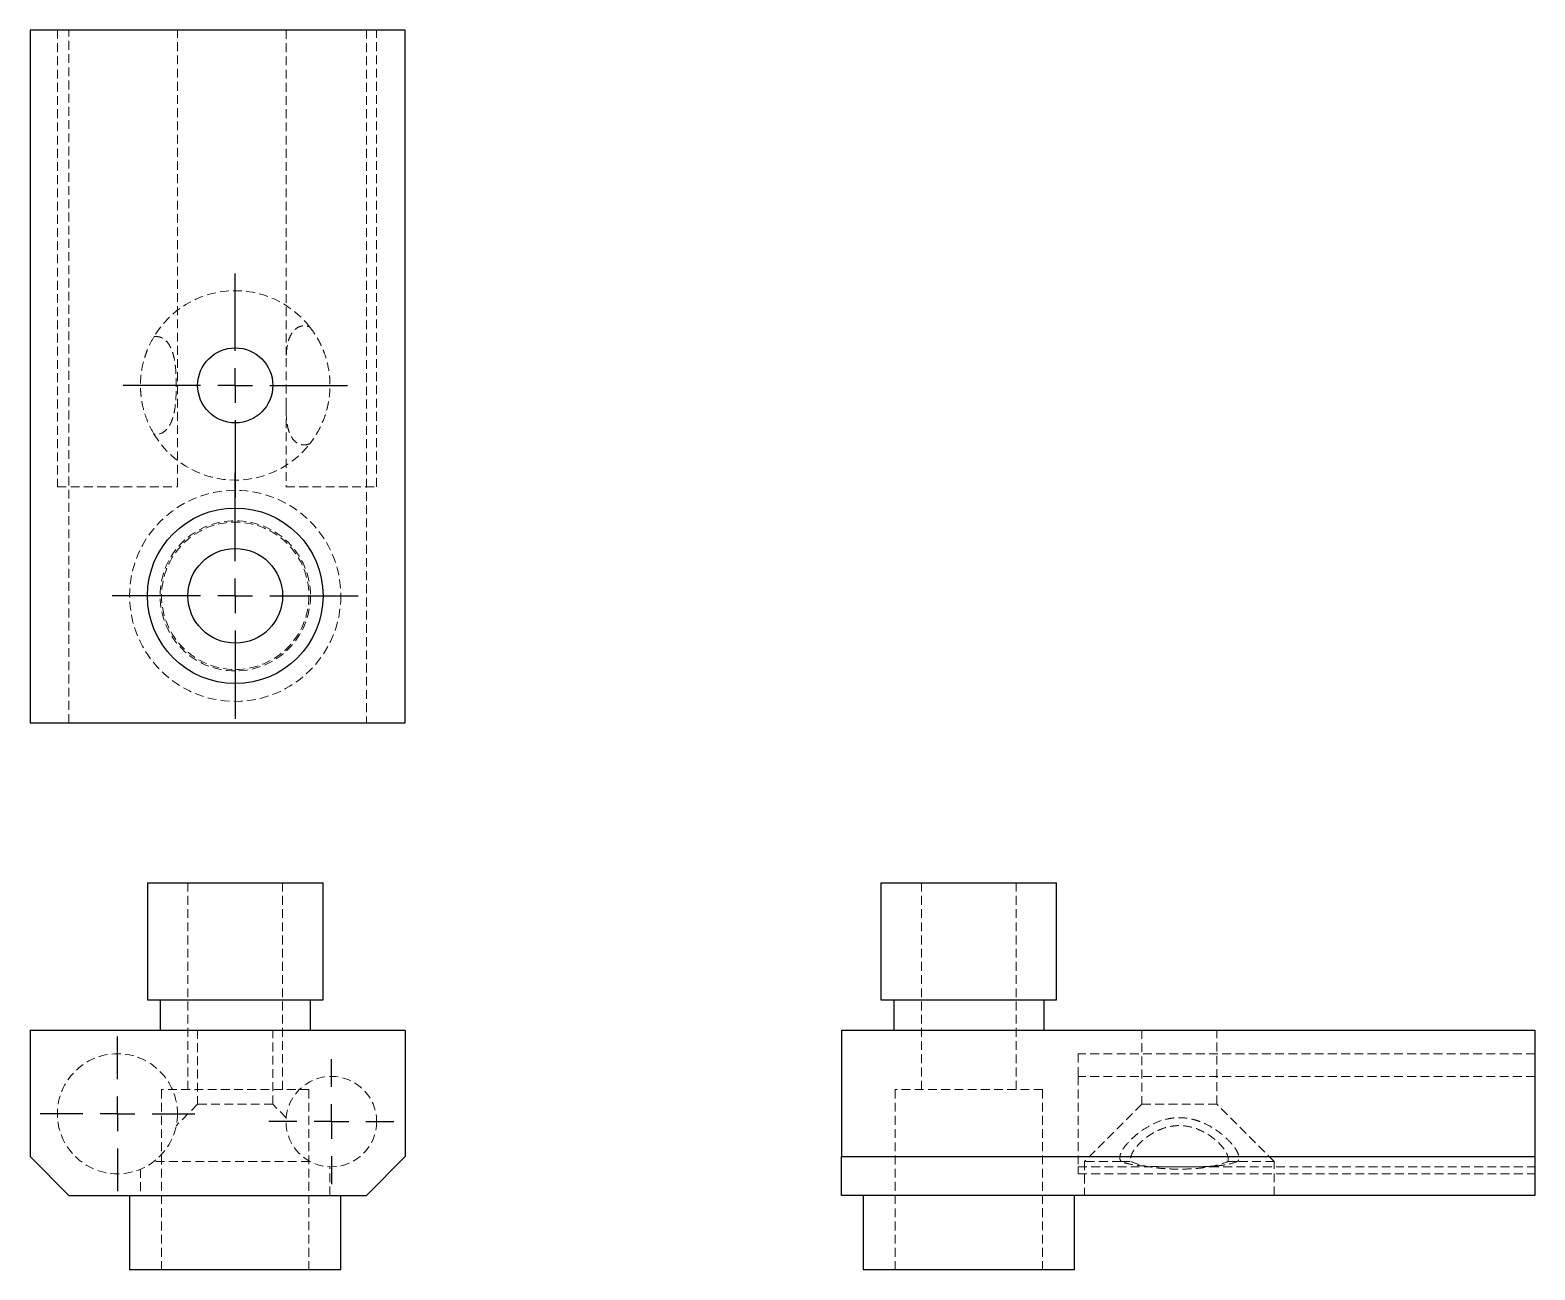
# Model space of a CAD drawing. Header units: millimetres. Extents: x 56 to 273, y 29 to 208.
import ezdxf

# ---------------------------------------------------------------- set-up
doc = ezdxf.new("R2010")
doc.units = ezdxf.units.MM
doc.linetypes.add('HIDDEN', pattern=[1.905, 1.27, -0.635])
doc.layers.add('10', color=7, linetype='Continuous')

# ---------------------------------------------------------------- blocks, each defined once
blk = doc.blocks.new('SW_CENTERMARKSYMBOL_0')
at = {"layer": '10', "color": 0}
for p, q in [((0, 5), (0, 9.03)), ((0, 0), (0, 2.5)), ((-5, 0), (-9.03, 0)), ((0, 0), (-2.5, 0)), ((0, 0), (0, -2.5)), ((0, 0), (2.5, 0)), ((5, 0), (9.03, 0)), ((0, -5), (0, -9.03))]:
    blk.add_line(p, q, dxfattribs=at)
blk = doc.blocks.new('SW_CENTERMARKSYMBOL_1')
at = {"layer": '10', "color": 0}
for p, q in [((0, 5), (0, 11.16)), ((0, 0), (0, 2.5)), ((-5, 0), (-11.16, 0)), ((0, 0), (-2.5, 0)), ((0, 0), (0, -2.5)), ((0, 0), (2.5, 0)), ((5, 0), (11.16, 0)), ((0, -5), (0, -11.16))]:
    blk.add_line(p, q, dxfattribs=at)
blk = doc.blocks.new('SW_CENTERMARKSYMBOL_2')
at = {"layer": '10', "color": 0}
for p, q in [((0, 5), (0, 17.73)), ((0, 0), (0, 2.5)), ((-5, 0), (-17.73, 0)), ((0, 0), (-2.5, 0)), ((0, 0), (0, -2.5)), ((0, 0), (2.5, 0)), ((5, 0), (17.73, 0)), ((0, -5), (0, -17.73))]:
    blk.add_line(p, q, dxfattribs=at)
blk = doc.blocks.new('SW_CENTERMARKSYMBOL_3')
at = {"layer": '10', "color": 0}
for p, q in [((0, 5), (0, 16.17)), ((0, 0), (0, 2.5)), ((-5, 0), (-16.17, 0)), ((0, 0), (-2.5, 0)), ((0, 0), (0, -2.5)), ((0, 0), (2.5, 0)), ((5, 0), (16.17, 0)), ((0, -5), (0, -16.17))]:
    blk.add_line(p, q, dxfattribs=at)

msp = doc.modelspace()

# ---------------------------------------------------------------- linework, layer by layer
at = {"color": 7, "linetype": 'Continuous', "lineweight": 25}
for p, q in [((55.95, 208), (55.95, 108)), ((110.05, 208), (55.95, 208)), ((110.05, 108), (110.05, 208)), ((55.95, 108), (110.05, 108)), ((72.87, 84.94), (72.87, 68.02)), ((72.87, 84.94), (85.54, 84.94)), ((85.54, 84.94), (98.21, 84.94)), ((98.21, 68.02), (98.21, 84.94)), ((178.68, 84.94), (178.68, 68.02)), ((178.68, 84.94), (204.02, 84.94)), ((204.02, 68.02), (204.02, 84.94)), ((72.87, 68.02), (85.54, 68.02)), ((74.69, 68.02), (74.69, 63.68)), ((85.54, 68.02), (98.21, 68.02)), ((96.38, 63.68), (96.38, 68.02)), ((178.68, 68.02), (204.02, 68.02)), ((180.51, 68.02), (180.51, 63.68)), ((202.2, 63.68), (202.2, 68.02)), ((55.95, 63.68), (55.95, 45.42)), ((55.95, 63.68), (110.05, 63.68)), ((110.05, 63.68), (110.05, 45.42)), ((173, 63.68), (273, 63.68)), ((173, 63.68), (173, 45.42)), ((273, 63.68), (273, 45.42)), ((55.95, 45.42), (61.55, 39.82)), ((104.45, 39.82), (110.05, 45.42)), ((173, 45.42), (273, 45.42)), ((173, 39.82), (173, 45.42)), ((273, 45.42), (273, 39.82)), ((61.55, 39.82), (104.45, 39.82)), ((70.31, 39.82), (70.31, 29.06)), ((100.77, 29.06), (100.77, 39.82)), ((273, 39.82), (173, 39.82)), ((176.12, 39.82), (176.12, 29.06)), ((206.58, 29.06), (206.58, 39.82)), ((100.77, 29.06), (70.31, 29.06)), ((206.58, 29.06), (176.12, 29.06))]:
    msp.add_line(p, q, dxfattribs=at)
at = {"color": 7, "linetype": 'HIDDEN', "lineweight": 18}
for p, q in [((59.9, 208), (59.9, 142.1)), ((61.55, 108), (61.55, 208)), ((77.21, 142.1), (77.21, 208)), ((92.87, 208), (92.87, 159.71)), ((104.45, 208), (104.45, 108)), ((105.93, 142.1), (105.93, 208)), ((92.87, 153.73), (92.87, 142.1)), ((59.9, 142.1), (77.21, 142.1)), ((92.87, 142.1), (105.93, 142.1)), ((78.7, 84.94), (78.7, 55.09)), ((92.37, 55.09), (92.37, 84.94)), ((184.52, 84.94), (184.52, 55.09)), ((198.18, 55.09), (198.18, 84.94)), ((80.11, 63.68), (80.11, 52.97)), ((90.96, 52.97), (90.96, 63.68)), ((216.3, 63.68), (216.3, 52.97)), ((227.14, 52.97), (227.14, 63.68)), ((207.1, 60.25), (207.1, 57)), ((273, 60.25), (207.1, 60.25)), ((207.1, 57), (207.1, 43.94)), ((273, 57), (207.1, 57)), ((96.17, 55.09), (74.91, 55.09)), ((74.91, 55.09), (74.91, 29.06)), ((96.17, 29.06), (96.17, 55.09)), ((201.98, 55.09), (180.72, 55.09)), ((180.72, 55.09), (180.72, 29.06)), ((201.98, 29.06), (201.98, 55.09)), ((80.11, 52.97), (77.03, 49.88)), ((90.96, 52.97), (80.11, 52.97)), ((92.9, 51.03), (90.96, 52.97)), ((216.3, 52.97), (208.05, 44.72)), ((227.14, 52.97), (216.3, 52.97)), ((235.39, 44.72), (227.14, 52.97)), ((71.87, 43.61), (71.87, 39.82)), ((96.3, 44.72), (73.81, 44.72)), ((99.2, 39.82), (99.2, 43.95)), ((207.1, 43.94), (207.1, 42.94)), ((207.1, 43.94), (273, 43.94)), ((213.3, 44.72), (208.05, 44.72)), ((208.05, 44.72), (208.05, 39.82)), ((213.3, 44.72), (214.71, 44.72)), ((228.73, 44.72), (230.14, 44.72)), ((235.39, 44.72), (230.14, 44.72)), ((235.39, 39.82), (235.39, 44.72)), ((207.1, 42.94), (273, 42.94))]:
    msp.add_line(p, q, dxfattribs=at)
at = {"color": 7, "linetype": 'Continuous', "lineweight": 25}
for centre, radius in [((85.54, 156.72), 5.42), ((85.54, 126.35), 12.67), ((85.54, 126.35), 6.83)]:
    msp.add_circle(centre, radius, dxfattribs=at)
at = {"color": 7, "linetype": 'HIDDEN', "lineweight": 18}
for centre, radius in [((85.54, 126.35), 15.23), ((85.54, 126.35), 10.85), ((85.54, 126.35), 10.63), ((68.55, 51.6), 8.66), ((99.4, 50.47), 6.53)]:
    msp.add_circle(centre, radius, dxfattribs=at)
for start, end in [(38.0283, 149.1201), (210.8799, 321.9717)]:
    msp.add_arc((85.54, 156.72), 13.67, start, end, dxfattribs=at)
for points, knots in [([(96.3, 148.3), (96.08, 148.21), (95.86, 148.16), (95.53, 148.13), (95.42, 148.13), (95.21, 148.14), (95.11, 148.16), (94.82, 148.23), (94.64, 148.31), (94.32, 148.5), (94.17, 148.62), (93.78, 149.03), (93.58, 149.36), (93.34, 149.9), (93.28, 150.09), (93.16, 150.48), (93.11, 150.68), (92.99, 151.3), (92.94, 151.74), (92.88, 152.66), (92.87, 153.13), (92.87, 154.13), (92.88, 154.63), (92.89, 155.41), (92.89, 155.67), (92.89, 156.19), (92.89, 156.46), (92.89, 157.26), (92.89, 157.78), (92.88, 158.56), (92.88, 158.81), (92.87, 159.32), (92.87, 159.57), (92.87, 160.32), (92.88, 160.79), (92.94, 161.7), (92.99, 162.13), (93.15, 162.97), (93.26, 163.36), (93.58, 164.08), (93.78, 164.41), (94.17, 164.82), (94.32, 164.94), (94.64, 165.13), (94.82, 165.21), (95.11, 165.28), (95.21, 165.3), (95.42, 165.31), (95.53, 165.31), (95.85, 165.28), (96.08, 165.23), (96.3, 165.14)], [0, 0, 0, 0, 0.03125, 0.03125, 0.046875, 0.046875, 0.0625, 0.0625, 0.09375, 0.09375, 0.125, 0.125, 0.1875, 0.1875, 0.21875, 0.21875, 0.25, 0.25, 0.3125, 0.3125, 0.375, 0.375, 0.4375, 0.4375, 0.46875, 0.46875, 0.5, 0.5, 0.5625, 0.5625, 0.59375, 0.59375, 0.625, 0.625, 0.6875, 0.6875, 0.75, 0.75, 0.8125, 0.8125, 0.875, 0.875, 0.90625, 0.90625, 0.9375, 0.9375, 0.953125, 0.953125, 0.96875, 0.96875, 1, 1, 1, 1]), ([(96.3, 165.14), (96.75, 164.56), (97.16, 163.94), (97.71, 162.95), (97.88, 162.61), (98.19, 161.91), (98.33, 161.56), (98.7, 160.48), (98.89, 159.75), (99.08, 158.62), (99.12, 158.24), (99.19, 157.48), (99.2, 157.1), (99.2, 155.96), (99.14, 155.2), (98.95, 154.08), (98.87, 153.7), (98.68, 152.96), (98.57, 152.6), (98.2, 151.52), (97.89, 150.84), (97.35, 149.84), (97.16, 149.52), (96.74, 148.89), (96.53, 148.59), (96.3, 148.3)], [0, 0, 0, 0, 0.125, 0.125, 0.1875, 0.1875, 0.25, 0.25, 0.375, 0.375, 0.4375, 0.4375, 0.5, 0.5, 0.625, 0.625, 0.6875, 0.6875, 0.75, 0.75, 0.875, 0.875, 0.9375, 0.9375, 1, 1, 1, 1]), ([(73.81, 149.71), (73.51, 150.21), (73.23, 150.74), (72.75, 151.85), (72.55, 152.43), (72.21, 153.63), (72.08, 154.24), (71.96, 155.16), (71.93, 155.47), (71.88, 156.1), (71.87, 156.41), (71.87, 157.35), (71.92, 157.97), (72.08, 159.2), (72.21, 159.81), (72.46, 160.71), (72.56, 161), (72.76, 161.58), (72.87, 161.87), (73.23, 162.7), (73.51, 163.23), (73.81, 163.73)], [0, 0, 0, 0, 0.125, 0.125, 0.25, 0.25, 0.375, 0.375, 0.4375, 0.4375, 0.5, 0.5, 0.625, 0.625, 0.75, 0.75, 0.8125, 0.8125, 0.875, 0.875, 1, 1, 1, 1]), ([(73.81, 163.73), (73.98, 163.77), (74.15, 163.77), (74.47, 163.75), (74.63, 163.71), (74.92, 163.61), (75.06, 163.54), (75.32, 163.37), (75.44, 163.27), (75.77, 162.95), (75.95, 162.69), (76.27, 162.11), (76.4, 161.8), (76.61, 161.14), (76.7, 160.78), (76.84, 160.03), (76.89, 159.65), (76.97, 158.85), (76.99, 158.43), (77.03, 157.58), (77.04, 157.15), (77.04, 156.3), (77.03, 155.87), (76.99, 155.01), (76.97, 154.6), (76.89, 153.79), (76.84, 153.4), (76.7, 152.66), (76.61, 152.3), (76.4, 151.64), (76.27, 151.32), (75.95, 150.75), (75.77, 150.49), (75.32, 150.06), (75.07, 149.88), (74.62, 149.73), (74.47, 149.69), (74.15, 149.67), (73.98, 149.67), (73.81, 149.71)], [0, 0, 0, 0, 0.03125, 0.03125, 0.0625, 0.0625, 0.09375, 0.09375, 0.125, 0.125, 0.1875, 0.1875, 0.25, 0.25, 0.3125, 0.3125, 0.375, 0.375, 0.4375, 0.4375, 0.5, 0.5, 0.5625, 0.5625, 0.625, 0.625, 0.6875, 0.6875, 0.75, 0.75, 0.8125, 0.8125, 0.875, 0.875, 0.9375, 0.9375, 0.96875, 0.96875, 1, 1, 1, 1]), ([(213.3, 44.72), (213.21, 44.84), (213.16, 44.98), (213.13, 45.21), (213.13, 45.29), (213.14, 45.46), (213.16, 45.54), (213.23, 45.81), (213.31, 45.99), (213.5, 46.36), (213.62, 46.55), (214.03, 47.12), (214.36, 47.49), (214.9, 48.02), (215.09, 48.2), (215.48, 48.54), (215.68, 48.7), (216.3, 49.18), (216.74, 49.47), (217.66, 50), (218.13, 50.24), (219.13, 50.63), (219.63, 50.78), (220.41, 50.93), (220.67, 50.97), (221.19, 51.02), (221.46, 51.03), (222.26, 51.03), (222.78, 50.98), (223.56, 50.83), (223.81, 50.76), (224.32, 50.61), (224.57, 50.52), (225.32, 50.23), (225.79, 50), (226.7, 49.47), (227.13, 49.18), (227.97, 48.54), (228.36, 48.2), (229.08, 47.49), (229.41, 47.12), (229.82, 46.55), (229.94, 46.36), (230.13, 45.99), (230.21, 45.81), (230.28, 45.54), (230.3, 45.46), (230.31, 45.29), (230.31, 45.21), (230.28, 44.98), (230.23, 44.84), (230.14, 44.72)], [0, 0, 0, 0, 0.03125, 0.03125, 0.046875, 0.046875, 0.0625, 0.0625, 0.09375, 0.09375, 0.125, 0.125, 0.1875, 0.1875, 0.21875, 0.21875, 0.25, 0.25, 0.3125, 0.3125, 0.375, 0.375, 0.4375, 0.4375, 0.46875, 0.46875, 0.5, 0.5, 0.5625, 0.5625, 0.59375, 0.59375, 0.625, 0.625, 0.6875, 0.6875, 0.75, 0.75, 0.8125, 0.8125, 0.875, 0.875, 0.90625, 0.90625, 0.9375, 0.9375, 0.953125, 0.953125, 0.96875, 0.96875, 1, 1, 1, 1]), ([(228.73, 44.72), (228.77, 44.85), (228.77, 44.99), (228.75, 45.28), (228.71, 45.43), (228.61, 45.73), (228.54, 45.89), (228.37, 46.19), (228.27, 46.35), (227.95, 46.8), (227.69, 47.1), (227.11, 47.67), (226.8, 47.93), (226.14, 48.43), (225.78, 48.67), (225.03, 49.08), (224.65, 49.27), (223.85, 49.57), (223.43, 49.68), (222.58, 49.85), (222.15, 49.89), (221.3, 49.89), (220.87, 49.85), (220.01, 49.69), (219.6, 49.57), (218.79, 49.27), (218.4, 49.08), (217.66, 48.66), (217.3, 48.43), (216.64, 47.93), (216.32, 47.66), (215.75, 47.09), (215.49, 46.8), (215.06, 46.19), (214.88, 45.88), (214.73, 45.43), (214.69, 45.28), (214.67, 44.99), (214.67, 44.85), (214.71, 44.72)], [0, 0, 0, 0, 0.03125, 0.03125, 0.0625, 0.0625, 0.09375, 0.09375, 0.125, 0.125, 0.1875, 0.1875, 0.25, 0.25, 0.3125, 0.3125, 0.375, 0.375, 0.4375, 0.4375, 0.5, 0.5, 0.5625, 0.5625, 0.625, 0.625, 0.6875, 0.6875, 0.75, 0.75, 0.8125, 0.8125, 0.875, 0.875, 0.9375, 0.9375, 0.96875, 0.96875, 1, 1, 1, 1]), ([(230.14, 44.72), (229.56, 44.48), (228.94, 44.32), (227.95, 44.16), (227.61, 44.12), (226.91, 44.05), (226.56, 44.03), (225.48, 43.97), (224.75, 43.96), (223.62, 43.95), (223.24, 43.95), (222.48, 43.94), (222.1, 43.94), (220.96, 43.94), (220.2, 43.95), (219.08, 43.96), (218.7, 43.96), (217.96, 43.98), (217.6, 43.99), (216.52, 44.05), (215.84, 44.11), (214.84, 44.27), (214.52, 44.33), (213.89, 44.5), (213.59, 44.6), (213.3, 44.72)], [0, 0, 0, 0, 0.125, 0.125, 0.1875, 0.1875, 0.25, 0.25, 0.375, 0.375, 0.4375, 0.4375, 0.5, 0.5, 0.625, 0.625, 0.6875, 0.6875, 0.75, 0.75, 0.875, 0.875, 0.9375, 0.9375, 1, 1, 1, 1]), ([(214.71, 44.72), (215.21, 44.49), (215.74, 44.31), (216.85, 44.03), (217.43, 43.92), (218.63, 43.75), (219.24, 43.7), (220.16, 43.64), (220.47, 43.63), (221.1, 43.61), (221.41, 43.61), (222.35, 43.61), (222.97, 43.62), (224.2, 43.7), (224.81, 43.75), (225.71, 43.88), (226, 43.92), (226.58, 44.04), (226.87, 44.1), (227.7, 44.31), (228.23, 44.49), (228.73, 44.72)], [0, 0, 0, 0, 0.125, 0.125, 0.25, 0.25, 0.375, 0.375, 0.4375, 0.4375, 0.5, 0.5, 0.625, 0.625, 0.75, 0.75, 0.8125, 0.8125, 0.875, 0.875, 1, 1, 1, 1])]:
    msp.add_open_spline(points, degree=3, knots=knots, dxfattribs=at)

# ---------------------------------------------------------------- block references
at = {"layer": '10'}
for name, p in [('SW_CENTERMARKSYMBOL_3', (85.54, 156.72)), ('SW_CENTERMARKSYMBOL_2', (85.54, 126.35)), ('SW_CENTERMARKSYMBOL_1', (68.55, 51.6)), ('SW_CENTERMARKSYMBOL_0', (99.4, 50.47))]:
    msp.add_blockref(name, p, dxfattribs=at)

doc.saveas('drawing.dxf')
